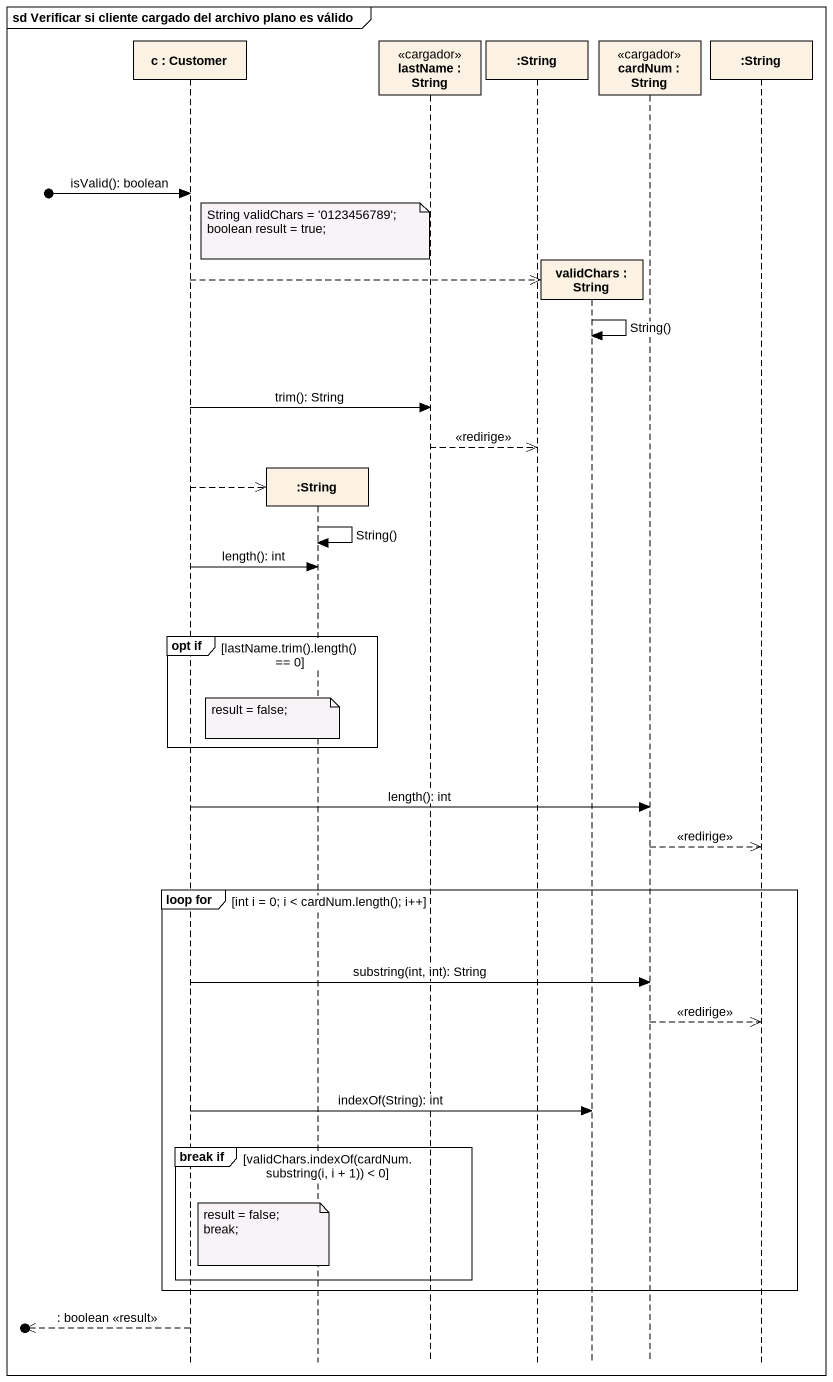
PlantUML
@startuml
mainframe sd Verificar si cliente cargado del archivo plano es válido
hide footbox
participant "c : Customer" as c
participant ":String" as String
participant "lastName : String" as lastName <<cargador>>
participant ":String" as String_2
participant "validChars : String" as validChars
participant "cardNum : String" as cardNum <<cargador>>
participant ":String" as String_3

[o-> c : isValid(): boolean
note over String
  String validChars = '0123456789';
  boolean result = true;
end note
c -->> validChars **
validChars -> validChars : String()
c -> lastName : trim(): String
lastName -->> String_2 : <<redirige>>
c -->> String **
String -> String : String()
c -> String : length(): int
group opt if [lastName.trim().length() == 0]
  note over String : result = false;
end
c -> cardNum : length(): int
cardNum -->> String_3 : <<redirige>>
group loop for [int i = 0; i < cardNum.length(); i++]
  c -> cardNum : substring(int, int): String
  cardNum -->> String_3 : <<redirige>>
  c -> validChars : indexOf(String): int
  group break if [validChars.indexOf(cardNum.substring(i, i + 1)) < 0]
    note over String
      result = false;
      break;
    end note
  end
end
[o<<-- c : : boolean <<result>>
@enduml
